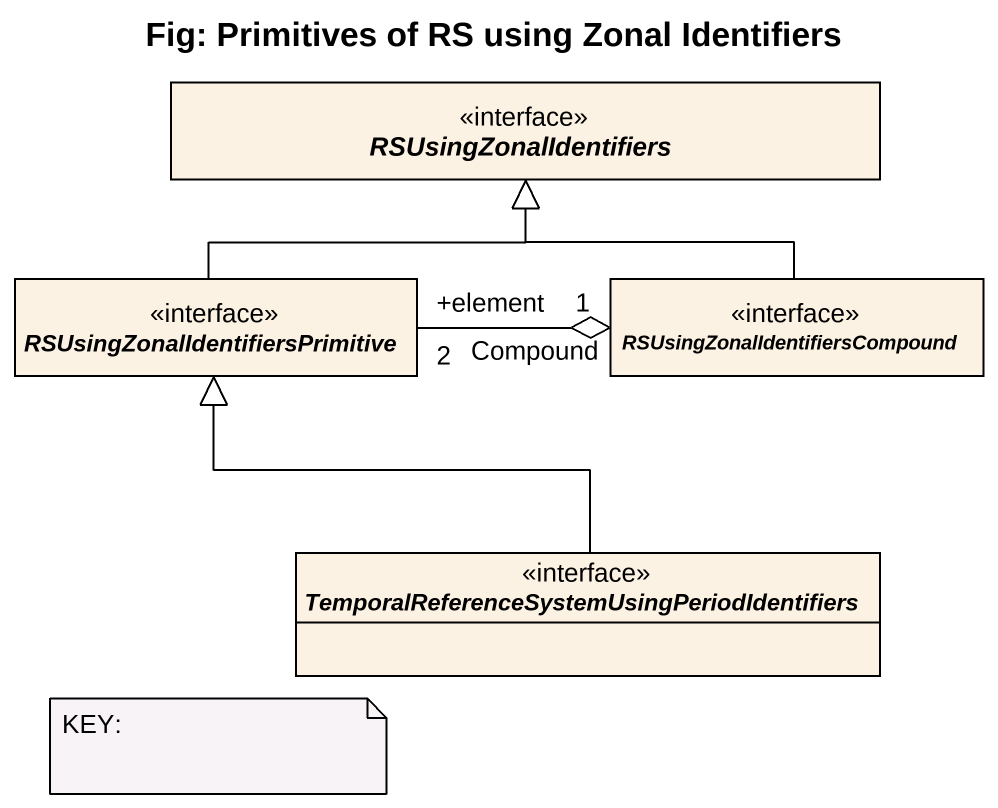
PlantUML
@startuml
title Fig: Primitives of RS using Zonal Identifiers
hide circle
hide empty members
abstract class RSUsingZonalIdentifiers <<interface>>
abstract class "RSUsingZonalIdentifiersPrimitive" as RSUsingZonalIdentifiersPrimi <<interface>>
abstract class "RSUsingZonalIdentifiersCompound" as RSUsingZonalIdentifiersCompo <<interface>>
abstract class "TemporalReferenceSystemUsingPeriodIdentifiers" as TemporalReferenceSystemUsing <<interface>>
RSUsingZonalIdentifiersPrimi -up-|> RSUsingZonalIdentifiers
RSUsingZonalIdentifiersPrimi "+element\n2" -right-o "1" RSUsingZonalIdentifiersCompo : Compound
RSUsingZonalIdentifiersCompo -up-|> RSUsingZonalIdentifiers
TemporalReferenceSystemUsing -up-|> RSUsingZonalIdentifiersPrimi
note as N1
  KEY:
end note
@enduml
